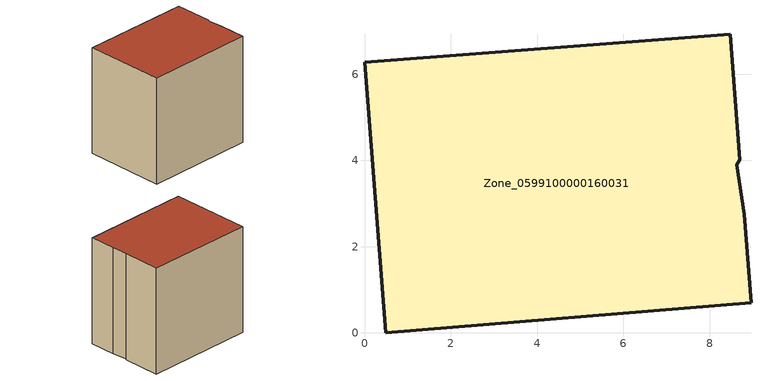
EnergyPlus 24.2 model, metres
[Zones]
Zone_0599100000160031
 floor ground (C_G): 0.49,0 0,6.27 8.48,6.93 8.71,4.02 8.63,3.9 8.8,2.75 8.96,0.7 z0
 wall outside (C_F): 0,6.27 0.49,0 8.96,0.7 8.8,2.75 8.63,3.9 8.71,4.02 8.48,6.93 0,6.27 z0:8.31
 roof outside (C_R): 8.8,2.75 8.63,3.9 8.71,4.02 8.48,6.93 0,6.27 0.49,0 8.96,0.7 z8.31
[BUILDING]
Pand.0599100000160031: North Axis=0; Terrain=City; Loads Convergence Tolerance Value=0.04; Temperature Convergence Tolerance Value=0.4; Solar Distribution=FullExterior; Maximum Number of Warmup Days=25; Minimum Number of Warmup Days=1
[Site:Location]
Rotterdam.The.Hague.AP_ZH_NLD Design_Conditions: Latitude=51.96; Longitude=4.45; Time Zone=1; Elevation=-4.5
[SITE:GROUNDTEMPERATURE:BUILDINGSURFACE]
18, 18, 18, 18, 18, 18, 18, 18, 18, 18, 18, 18
[MATERIAL] Thermal Absorptance=0.9; Solar Absorptance=0.7; Visible Absorptance=0.7
Name | Roughness | Thickness | Conductivity | Density | Specific Heat
G.TI.1946-1964 | MediumSmooth | 0.15 | 1 | 540 | 1210
F.TI.1946-1964 | Rough | 0.3 | 0.857143 | 1920 | 840
R.TI.1946-1964 | MediumRough | 0.2 | 0.277778 | 1500 | 1000
[CONSTRUCTION]
C_G: G.TI.1946-1964
C_F: F.TI.1946-1964
C_R: R.TI.1946-1964
[ZONE]
Zone_0599100000160031: Type=1; Multiplier=1; Ceiling Height=Autocalculate; Volume=Autocalculate; Floor Area=autocalculate; Part of Total Floor Area=Yes
[ZONEINFILTRATION:DESIGNFLOWRATE]
Infil_Zone_0599100000160031: Zone or ZoneList or Space or SpaceList=Zone_0599100000160031; Schedule=AlwaysOn; Design Flow Rate Calculation Method=Flow/Area; Flow Rate per Floor Area=0.003; Constant Term Coefficient=1; Temperature Term Coefficient=0; Velocity Term Coefficient=0; Velocity Squared Term Coefficient=0
[HVACTEMPLATE:ZONE:IDEALLOADSAIRSYSTEM]
Zone_0599100000160031: Maximum Heating Supply Air Temperature=50; Minimum Cooling Supply Air Temperature=13; Maximum Heating Supply Air Humidity Ratio=0.0156; Minimum Cooling Supply Air Humidity Ratio=0.0077; Heating Limit=NoLimit; Cooling Limit=NoLimit; Dehumidification Control Type=ConstantSensibleHeatRatio; Cooling Sensible Heat Ratio=0.7; Dehumidification Setpoint=60; Humidification Control Type=None; Humidification Setpoint=30; Outdoor Air Method=None; Outdoor Air Flow Rate per Person=0.00944; Outdoor Air Flow Rate per Zone Floor Area=0; Outdoor Air Flow Rate per Zone=0; Demand Controlled Ventilation Type=None; Outdoor Air Economizer Type=NoEconomizer; Heat Recovery Type=None; Sensible Heat Recovery Effectiveness=0.7; Latent Heat Recovery Effectiveness=0.65
[ZONECONTROL:THERMOSTAT]
ThermostatControl_Zone_0599100000160031: Zone or ZoneList=Zone_0599100000160031; Control Type Schedule=DualSetpointControlType; Control 1=Thermostat_Zone_0599100000160031; Temperature Difference Between Cutout And Setpoint=0
[THERMOSTATSETPOINT:DUALSETPOINT]
Thermostat_Zone_0599100000160031: Heating Setpoint Temperature Schedule=HeatingSetpoint_Zone_0599100000160031; Cooling Setpoint Temperature Schedule=CoolingSetpoint_Zone_0599100000160031
[SCHEDULE:COMPACT]
HeatingSetpoint_Zone_0599100000160031: Through: 12/31, For: AllDays, Until: 24:00, 21
CoolingSetpoint_Zone_0599100000160031: Through: 12/31, For: AllDays, Until: 24:00, 24
DualSetpointControlType: Through: 12/31, For: AllDays, Until: 24:00, 4
AlwaysOn: Through: 12/31, For: AllDays, Until: 24:00, 1
